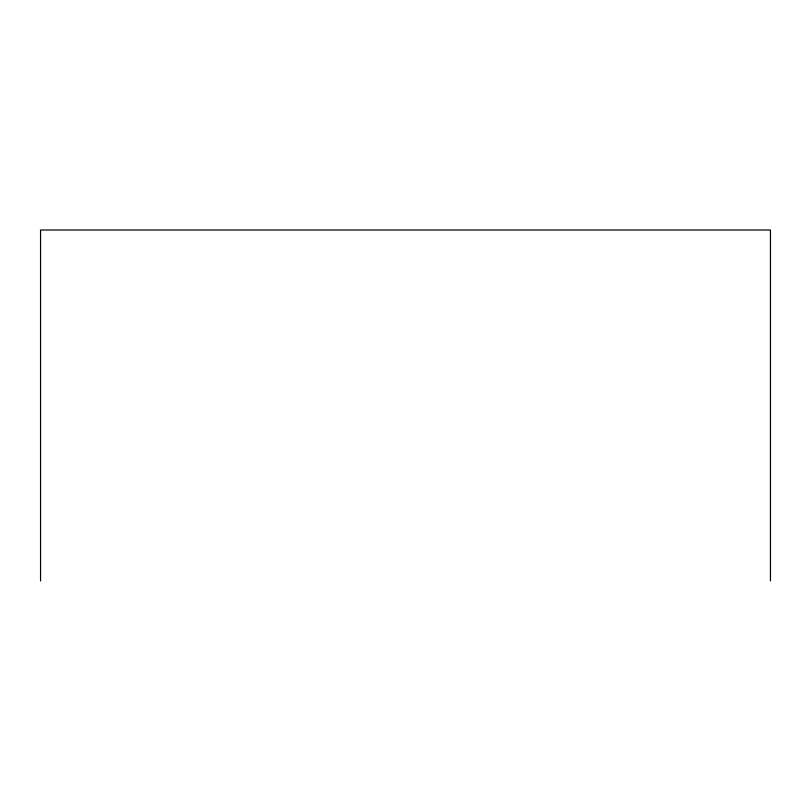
<?xml version="1.0" encoding="UTF-8"?>
<svg xmlns="http://www.w3.org/2000/svg" width="811" height="811" viewBox="0 0 811 811"><rect width="100%" height="100%" fill="white"/><g stroke="black" fill="none" stroke-linecap="round" stroke-linejoin="round"><path stroke-width="1.22" d="M770.45 580.99L770.45 230.01L40.55 230.01L40.55 580.99"/></g></svg>
